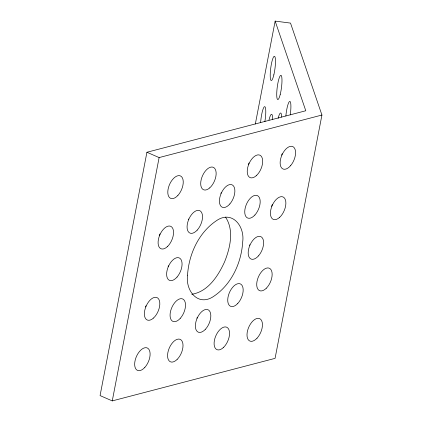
<?xml version="1.0" encoding="UTF-8"?>
<svg xmlns="http://www.w3.org/2000/svg" width="422" height="422" viewBox="0 0 422 422"><rect width="100%" height="100%" fill="white"/><g stroke="black" fill="none" stroke-linecap="round" stroke-linejoin="round"><path stroke-width="0.63" d="M275.149 21.1L305.786 110.759L146.925 152.263L100.067 395.588L112.263 400.9L275.075 358.362L321.933 115.037L290.515 23.094L275.149 21.1L255.336 123.994M112.263 400.9L159.12 157.575L321.933 115.037M191.794 294.276C208.173 291.686 218.274 275.73 224.625 261.772C230.085 247.972 234.4 230.401 225.522 217.103M146.925 152.263L159.12 157.575M268.993 120.059A12.238 2.126 -82.6 0 1 272.654 119.737M278.156 118.302A12.238 2.126 -82.6 0 1 281.685 117.121M260.617 122.718A12.238 2.126 -82.6 0 1 264.568 106.66A12.238 2.126 -82.6 0 1 264.874 121.62M285.868 116.003A12.238 2.126 -82.6 0 1 289.698 101.417A12.238 2.126 -82.6 0 1 290.241 114.874M221.207 192.701A12.238 6.536 -66.5 0 1 220.906 193.408M282.186 153.729A12.238 6.536 -66.5 0 1 281.616 155.154M188.671 218.965A12.238 6.536 -66.5 0 1 188.354 219.667M168.415 265.776A12.238 6.536 -66.5 0 1 168.12 266.488M197.19 317.508A12.238 6.536 -66.5 0 1 196.9 318.22M249.877 244.691A12.238 6.536 -66.5 0 1 249.571 245.398M146.023 305.776A12.238 6.536 -66.5 0 1 145.495 306.947M159.996 233.878A12.238 6.536 -66.5 0 1 159.231 235.645M272.306 204.591A12.238 6.536 -66.5 0 1 271.541 206.353M249.043 162.961A12.238 6.536 -66.5 0 1 248.263 164.717M187.537 275.176C185.363 290.874 198.261 307.348 214.075 296.086C231.662 284.154 241.453 262.637 242.708 241.795C244.887 226.097 231.989 209.623 216.175 220.88C198.588 232.817 188.798 254.334 187.537 275.176M273.846 74.868A12.238 2.126 -82.6 0 0 274.458 56.263A12.238 2.126 -82.6 0 0 270.238 74.045A12.238 2.126 -82.6 0 0 273.846 74.868M280.266 94.259A12.238 2.126 -82.6 0 0 281.036 75.327A12.238 2.126 -82.6 0 0 276.758 92.713A12.238 2.126 -82.6 0 0 280.266 94.259M144.825 367.404A12.238 6.536 -66.5 0 0 147.526 348.087A12.238 6.536 -66.5 0 0 134.818 362.065A12.238 6.536 -66.5 0 0 144.825 367.404M257.019 338.212A12.238 6.536 -66.5 0 0 259.973 318.8A12.238 6.536 -66.5 0 0 247.186 332.499A12.238 6.536 -66.5 0 0 257.019 338.212M237.76 303.465A12.238 6.536 -66.5 0 0 240.688 284.069A12.238 6.536 -66.5 0 0 227.912 297.8A12.238 6.536 -66.5 0 0 237.76 303.465M205.393 329.308A12.238 6.536 -66.5 0 0 208.341 309.896A12.238 6.536 -66.5 0 0 195.56 323.605A12.238 6.536 -66.5 0 0 205.393 329.308M180.226 318.399A12.238 6.536 -66.5 0 0 182.921 299.077A12.238 6.536 -66.5 0 0 170.219 313.061A12.238 6.536 -66.5 0 0 180.226 318.399M177.061 277.043A12.238 6.536 -66.5 0 0 179.26 257.932A12.238 6.536 -66.5 0 0 166.727 272.438A12.238 6.536 -66.5 0 0 177.061 277.043M258.47 255.901A12.238 6.536 -66.5 0 0 260.928 236.679A12.238 6.536 -66.5 0 0 248.305 250.916A12.238 6.536 -66.5 0 0 258.47 255.901M254.899 215.009A12.238 6.536 -66.5 0 0 257.599 195.692A12.238 6.536 -66.5 0 0 244.892 209.671A12.238 6.536 -66.5 0 0 254.899 215.009M229.842 203.963A12.238 6.536 -66.5 0 0 232.079 184.831A12.238 6.536 -66.5 0 0 219.53 199.3A12.238 6.536 -66.5 0 0 229.842 203.963M197.206 230.106A12.238 6.536 -66.5 0 0 199.954 210.768A12.238 6.536 -66.5 0 0 187.231 224.694A12.238 6.536 -66.5 0 0 197.206 230.106M177.889 195.428A12.238 6.536 -66.5 0 0 180.716 176.064A12.238 6.536 -66.5 0 0 167.967 189.905A12.238 6.536 -66.5 0 0 177.889 195.428M290.552 165.709A12.238 6.536 -66.5 0 0 292.784 146.576A12.238 6.536 -66.5 0 0 280.24 161.056A12.238 6.536 -66.5 0 0 290.552 165.709M279.528 217.451A12.238 6.536 -66.5 0 0 284.053 197.623A12.238 6.536 -66.5 0 0 270.882 209.449A12.238 6.536 -66.5 0 0 279.528 217.451M266.356 288.194A12.238 6.536 -66.5 0 0 269.948 268.582A12.238 6.536 -66.5 0 0 256.987 281.548A12.238 6.536 -66.5 0 0 266.356 288.194M223.639 347.301A12.238 6.536 -66.5 0 0 227.426 327.63A12.238 6.536 -66.5 0 0 214.408 340.369A12.238 6.536 -66.5 0 0 223.639 347.301M256.223 175.752A12.238 6.536 -66.5 0 0 260.928 155.892A12.238 6.536 -66.5 0 0 247.719 167.487A12.238 6.536 -66.5 0 0 256.223 175.752M209.676 187.922A12.238 6.536 -66.5 0 0 214.408 168.061A12.238 6.536 -66.5 0 0 201.194 179.619A12.238 6.536 -66.5 0 0 209.676 187.922M167.634 246.39A12.238 6.536 -66.5 0 0 171.422 226.725A12.238 6.536 -66.5 0 0 158.403 239.464A12.238 6.536 -66.5 0 0 167.634 246.39M153.492 318.051A12.238 6.536 -66.5 0 0 157.981 298.227A12.238 6.536 -66.5 0 0 144.815 310.101A12.238 6.536 -66.5 0 0 153.492 318.051M177.108 359.454A12.238 6.536 -66.5 0 0 180.896 339.789A12.238 6.536 -66.5 0 0 167.877 352.528A12.238 6.536 -66.5 0 0 177.108 359.454"/></g></svg>
